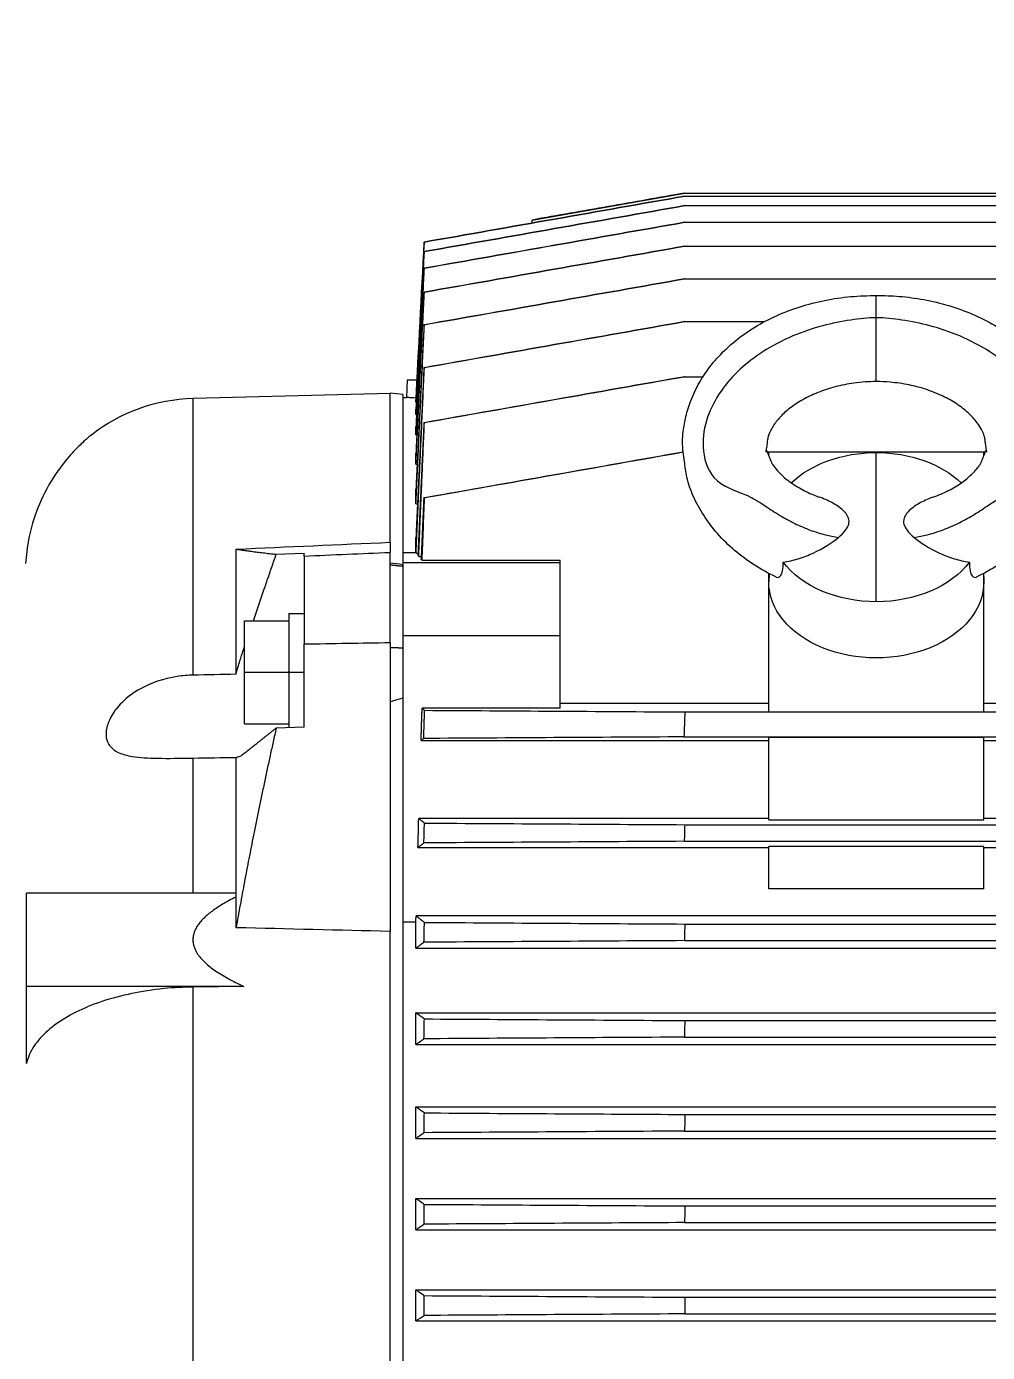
# Model space of a CAD drawing. Header units: millimetres. Extents: x 14484 to 44106, y -7531 to -758.
# Drawn here: x 20140.1 to 20363.5, y -1845.8 to -1537.6 of the extents above; entities that cross this region are included whole.
import ezdxf

# ---------------------------------------------------------------- set-up
doc = ezdxf.new("R2010")
doc.units = ezdxf.units.MM
doc.header["$LTSCALE"] = 15
doc.layers.add('IA-DIBUJO', color=3, linetype='Continuous', lineweight=30)
doc.layers.add('IA-DIM', color=7, linetype='Continuous')
doc.styles.add('ING-AMB', font='romans.shx', dxfattribs={"width": 0.75, "oblique": 15})
doc.dimstyles.new('ING-AMB 15', dxfattribs={"dimscale": 15, "dimtxt": 3, "dimasz": 2.5, "dimexe": 1, "dimexo": 1, "dimgap": 1, "dimtad": 1, "dimdec": 0, "dimzin": 0, "dimdsep": 46, "dimtxsty": 'ING-AMB', "dimcen": 0.1, "dimclrd": 7, "dimclre": 7, "dimclrt": 2, "dimadec": 0, "dimazin": 0, "dimtfac": 1, "dimtdec": 0, "dimtmove": 0, "dimatfit": 0, "dimfxl": 1.25, "dimtolj": 1, "dimtzin": 0, "dimarcsym": 1})

# ---------------------------------------------------------------- blocks, each defined once
blk = doc.blocks.new('A$C0d3526db')
at = {"color": 0, "linetype": 'Continuous', "lineweight": 0, "extrusion": (2.22045e-16, 1, -2.22045e-16)}
for p, q in [((-197.55, 325.59), (-162.06, 331.85)), ((-162.05, 331.14), (-162.07, 331.14)), ((-162.06, 331.85), (266.96, 331.85)), ((-162.06, 331.85), (-162.06, 331.85)), ((-162.05, 331.14), (266.95, 331.14)), ((-162.05, 328.93), (-162.08, 328.93)), ((-162.05, 328.93), (266.95, 328.93)), ((-197.55, 324.89), (-197.55, 325.59)), ((-162.05, 325.07), (-162.09, 325.07)), ((-162.05, 325.07), (266.95, 325.07)), ((-162.05, 319.5), (-162.11, 319.5)), ((-162.05, 319.5), (266.95, 319.5)), ((-162.05, 311.91), (-162.13, 311.91)), ((-162.05, 311.91), (266.95, 311.91)), ((-162.06, 301.96), (-162.15, 301.96)), ((-162.06, 301.96), (-143.54, 301.96)), ((-226.55, 288.35), (-226.76, 284.35)), ((-224.31, 288.35), (-226.55, 288.35)), ((-162.07, 289.17), (-162.18, 289.17)), ((-162.07, 289.17), (-157.82, 289.17)), ((-276.35, 284.15), (-230.55, 285.35)), ((-276.35, 219.78), (-276.35, 284.15)), ((-227.55, 285.03), (-230.55, 285.35)), ((-230.55, 250.67), (-230.55, 285.35)), ((-227.55, 285.03), (-227.55, 248.17)), ((-227.55, 284.35), (-226.76, 284.35)), ((-224.55, 283.23), (-224.55, 283.8)), ((-224.55, 283.23), (-224.46, 283.23)), ((-224.55, 280.39), (-224.55, 281.58)), ((-224.55, 280.39), (-224.4, 280.39)), ((-224.55, 275.62), (-224.55, 277.47)), ((-224.55, 275.62), (-224.34, 275.62)), ((-224.55, 268.84), (-224.55, 271.4)), ((-142.92, 271.7), (-142.55, 271.7)), ((-142.55, 271.7), (-92.55, 271.7)), ((-142.55, 270.78), (-142.55, 271.7)), ((-117.55, 236.85), (-117.55, 271.53)), ((-92.55, 271.7), (-92.18, 271.7)), ((-92.55, 270.78), (-92.55, 271.7)), ((-224.55, 268.84), (-224.26, 268.84)), ((-224.55, 259.58), (-224.55, 262.98)), ((-224.55, 259.58), (-224.18, 259.58)), ((-230.55, 250.67), (-230.55, 248.33)), ((-224.55, 248.22), (-224.55, 251.76)), ((-266.35, 219.98), (-266.35, 249.08)), ((-257.02, 247.87), (-250.55, 248.14)), ((-250.55, 247.47), (-250.55, 248.14)), ((-250.55, 247.47), (-250.55, 227.03)), ((-230.55, 227.37), (-230.55, 248.33)), ((-224.55, 248.22), (-227.55, 248.22)), ((-227.55, 248.17), (-227.55, 245.9)), ((-224.51, 248.17), (-224.06, 248.17)), ((-223.89, 247.38), (-223.32, 247.38)), ((-191.05, 245.9), (-227.55, 245.9)), ((-227.55, 245.9), (-227.55, 228.93)), ((-223.1, 246.48), (-191.05, 246.48)), ((-191.05, 245.9), (-191.05, 246.48)), ((-191.05, 228.93), (-191.05, 245.9)), ((-142.55, 211.23), (-142.55, 243.45)), ((-142.48, 243.41), (-142.55, 241.46)), ((-142.49, 243.42), (-142.54, 241.93)), ((-92.62, 243.41), (-92.55, 241.46)), ((-92.61, 243.42), (-92.56, 241.93)), ((-92.55, 211.23), (-92.55, 243.45)), ((-264.35, 232.44), (-254.05, 232.44)), ((-264.35, 220.44), (-264.35, 232.44)), ((-254.05, 234.14), (-254.05, 232.44)), ((-254.05, 234.14), (-250.55, 234.14)), ((-254.05, 232.16), (-254.05, 232.44)), ((-254.05, 232.16), (-254.05, 220.72)), ((-191.05, 228.93), (-227.55, 228.93)), ((-227.55, 228.93), (-227.55, 163.77)), ((-191.05, 212.11), (-191.05, 228.93)), ((-264.66, 225.55), (-264.35, 225.55)), ((-250.55, 207.68), (-250.55, 227.03)), ((-230.55, 227.37), (-230.55, 160.19)), ((-264.35, 220.44), (-254.05, 220.44)), ((-264.35, 208.44), (-264.35, 220.44)), ((-254.05, 220.44), (-254.05, 220.72)), ((-254.05, 220.44), (-250.55, 220.44)), ((-254.05, 220.16), (-254.05, 220.44)), ((-254.05, 220.16), (-254.05, 208.72)), ((-191.05, 213.27), (-142.55, 213.27)), ((-92.55, 213.27), (-28.47, 213.27)), ((-191.05, 212.11), (-223.1, 212.11)), ((-162.06, 211.23), (-142.55, 211.23)), ((-142.55, 211.23), (-92.55, 211.23)), ((-92.55, 211.23), (197.45, 211.23)), ((-264.35, 208.44), (-254.05, 208.44)), ((-250.55, 207.68), (-257.02, 207.48)), ((-254.05, 208.44), (-254.05, 208.72)), ((-254.05, 208.44), (-254.05, 207.57)), ((-223.34, 204.56), (-142.55, 204.56)), ((-162.25, 205.43), (267.15, 205.43)), ((-92.55, 205.31), (-142.55, 205.31)), ((-142.55, 186.13), (-142.55, 205.31)), ((-92.55, 186.13), (-92.55, 205.31)), ((-92.55, 204.56), (197.45, 204.56)), ((-276.35, 169.08), (-276.35, 200.5)), ((-266.35, 169.08), (-266.35, 200.67)), ((-142.55, 186.47), (-223.89, 186.47)), ((-162.07, 185.01), (266.97, 185.01)), ((-142.55, 186.13), (-92.55, 186.13)), ((197.45, 186.47), (-92.55, 186.47)), ((-224.09, 179.7), (-142.55, 179.7)), ((-162.18, 181.15), (267.08, 181.15)), ((-92.55, 179.91), (-142.55, 179.91)), ((-142.55, 170.09), (-142.55, 179.91)), ((-92.55, 170.09), (-92.55, 179.91)), ((-92.55, 179.7), (197.45, 179.7)), ((-92.55, 170.09), (-142.55, 170.09)), ((-315.05, 147.42), (-315.05, 169.08)), ((-266.33, 169.08), (-315.05, 169.08)), ((-266.35, 161.05), (-266.35, 168.21)), ((-227.55, 163.77), (-227.55, -99.07)), ((329.41, 163.8), (-224.51, 163.8)), ((-224.55, 162.36), (-227.55, 162.36)), ((-224.55, 156.3), (-224.55, 162.36)), ((-162.06, 161.92), (266.96, 161.92)), ((-276.35, 157.75), (-276.35, 158.75)), ((-230.55, -95.49), (-230.55, 160.19)), ((-162.15, 158.06), (267.05, 158.06)), ((-224.55, 156.3), (329.45, 156.3)), ((-315.05, 129.5), (-315.05, 147.42)), ((-264.53, 147.42), (-315.05, 147.42)), ((-264.53, 147.42), (-276.35, 147.27)), ((-276.35, -135.8), (-276.35, 147.27)), ((-224.55, 133.9), (-224.55, 141.3)), ((-224.55, 141.3), (329.45, 141.3)), ((-162.05, 139.48), (266.95, 139.48)), ((-224.55, 133.9), (329.45, 133.9)), ((-162.13, 135.61), (267.03, 135.61)), ((-224.55, 112.09), (-224.55, 119.4)), ((-224.55, 119.4), (329.45, 119.4)), ((-162.05, 117.64), (266.95, 117.64)), ((-224.55, 112.09), (329.45, 112.09)), ((-162.11, 113.77), (267.01, 113.77)), ((-224.55, 90.84), (-224.55, 98.09)), ((-224.55, 98.09), (329.45, 98.09)), ((-162.05, 96.37), (266.95, 96.37)), ((-162.09, 92.5), (266.99, 92.5)), ((-224.55, 90.84), (329.45, 90.84)), ((-224.55, 69.63), (-224.55, 76.84)), ((-224.55, 76.84), (329.45, 76.84)), ((-162.05, 75.15), (266.95, 75.15)), ((-162.08, 71.28), (266.98, 71.28)), ((-224.55, 69.63), (329.45, 69.63))]:
    blk.add_line(p, q, dxfattribs=at)
at = {"color": 0, "linetype": 'Continuous', "lineweight": 0, "extrusion": (-4.93038e-32, -2.22045e-16, -1)}
blk.add_arc((275.3, 244.16), 40, 51.7826, 88.5, dxfattribs=at)
at = {"color": 0, "linetype": 'Continuous', "lineweight": 0}
for centre, radius, start, end in [((8625.25, -74.49), 8791.95, 178.137691, 178.17547), ((7401.38, -25.6), 7566.39, 178.404994, 178.434256), ((6657.61, 0.56), 6821.58, 178.644543, 178.676996), ((6150.92, 15.84), 6314.19, 178.878077, 178.913135), ((5800.69, 24.58), 5963.46, 179.105935, 179.143052), ((5561.57, 29.27), 5724.02, 179.32833, 179.367), ((5403.66, 31.49), 5565.88, 179.55063, 179.5904)]:
    blk.add_arc(centre, radius, start, end, dxfattribs=at)
at = {"color": 0, "linetype": 'Continuous', "lineweight": 0, "extrusion": (-5.08446e-32, -2.22045e-16, -1)}
blk.add_ellipse((7322.29, -73.53), major_axis=(-7547.7, 352.88), ratio=0.003631, start_param=-0.027648, end_param=-0.027038, dxfattribs=at)
at = {"color": 0, "linetype": 'Continuous', "lineweight": 0, "extrusion": (-4.93038e-32, -2.22045e-16, -1)}
for centre, major_axis, ratio, start_param, end_param in [((-117.55, 254.19), (24.53, 0), 0.707107, -2.506843, -1.570796), ((-117.55, 254.19), (24.53, 0), 0.707107, -1.570796, -0.63475), ((6910.47, 254.61), (-7137.36, 0), 0.034899, -0.029021, -0.028071), ((-117.55, 254.19), (-24.53, 0), 0.707107, -1.570796, -0.489343), ((-117.55, 254.19), (-24.53, 0), 0.707107, -2.652249, -1.570796), ((-117.55, 241.46), (-25, 0), 0.707107, 0, 0.026189), ((-117.55, 241.46), (25, 0), 0.707107, 0, 3.141593), ((-117.55, 241.46), (25, 0), 0.707107, -0.026189, 0), ((8480.4, -66.6), (1874.32, 8506.86), 0.999582, -1.756381, -1.75563), ((6910.47, -20.51), (-7137.36, 0), 0.999391, 0.028071, 0.029021), ((428.04, 158.22), (-694.49, 0), 0.866025, 0.016605, 0.018044)]:
    blk.add_ellipse(centre, major_axis=major_axis, ratio=ratio, start_param=start_param, end_param=end_param, dxfattribs=at)
at = {"color": 0, "linetype": 'Continuous', "lineweight": 0, "extrusion": (-5.00742e-32, -2.22045e-16, -1)}
blk.add_ellipse((8479.95, 508.54), major_axis=(-8706.98, -245.95), ratio=0.00622, start_param=-0.031944, end_param=-0.031192, dxfattribs=at)
at = {"color": 0, "linetype": 'Continuous', "lineweight": 0}
for centre, major_axis, ratio, start_param, end_param in [((-2767.23, 144.18), (-4273.28, -186.46), 0.001217, 2.195913, 2.206284), ((-252.93, 214.67), (-561.78, -11.07), 0.009922, -1.547092, -1.529281), ((400.05, -1895.63), (-693.74, 2089.28), 0.993916, -0.031687, -0.030257), ((-252.93, 207.11), (-561.77, -9.7), 0.011059, 1.528895, 1.546706), ((-2767.22, 36.26), (4273.28, 6.52), 0.034915, 0.935202, 0.945574)]:
    blk.add_ellipse(centre, major_axis=major_axis, ratio=ratio, start_param=start_param, end_param=end_param, dxfattribs=at)
at = {"color": 0, "linetype": 'Continuous', "lineweight": 0, "extrusion": (-4.62223e-32, -2.22045e-16, -1)}
blk.add_ellipse((400.05, 253.14), major_axis=(-2189.37, 230.25), ratio=0.034708, start_param=-1.283712, end_param=-1.282282, dxfattribs=at)
at = {"color": 0, "linetype": 'Continuous', "lineweight": 0, "extrusion": (-5.85483e-32, -2.22045e-16, -1)}
blk.add_ellipse((7322.3, -23.5), major_axis=(-585.64, 7533.23), ratio=0.998902, start_param=-1.466258, end_param=-1.465648, dxfattribs=at)
at = {"color": 0, "linetype": 'Continuous', "lineweight": 0}
for points, knots in [([(-222.63, 320.46), (-212.53, 322.24), (-202.44, 324.02), (-182.26, 327.58), (-172.16, 329.36), (-162.07, 331.14)], [0, 0, 0, 0, 3.074749, 3.074749, 6.149496, 6.149496, 6.149496, 6.149496]), ([(-162.05, 331.14), (-172.15, 329.36), (-182.24, 327.58), (-202.43, 324.02), (-212.52, 322.24), (-222.61, 320.46)], [0, 0, 0, 0, 3.074661, 3.074661, 6.149322, 6.149322, 6.149322, 6.149322]), ([(-162.06, 331.85), (-167.98, 330.81), (-173.89, 329.76), (-185.72, 327.68), (-191.64, 326.64), (-197.55, 325.59)], [0, 0, 0, 0, 1.801893, 1.801893, 3.603787, 3.603787, 3.603787, 3.603787]), ([(-222.64, 318.25), (-212.54, 320.03), (-202.45, 321.81), (-182.27, 325.37), (-172.17, 327.15), (-162.08, 328.93)], [0, 0, 0, 0, 3.07461, 3.07461, 6.149216, 6.149216, 6.149216, 6.149216]), ([(-162.05, 328.93), (-172.14, 327.15), (-182.23, 325.37), (-202.42, 321.81), (-212.51, 320.03), (-222.6, 318.25)], [0, 0, 0, 0, 3.074494, 3.074494, 6.148988, 6.148988, 6.148988, 6.148988]), ([(-222.65, 314.39), (-212.55, 316.17), (-202.46, 317.95), (-182.28, 321.51), (-172.18, 323.29), (-162.09, 325.07)], [0, 0, 0, 0, 3.074456, 3.074456, 6.148909, 6.148909, 6.148909, 6.148909]), ([(-162.05, 325.07), (-172.14, 323.29), (-182.23, 321.5), (-202.41, 317.94), (-212.5, 316.16), (-222.6, 314.38)], [0, 0, 0, 0, 3.074203, 3.074203, 6.148407, 6.148407, 6.148407, 6.148407]), ([(-197.55, 325.59), (-197.55, 325.59), (-197.55, 325.59), (-197.55, 325.59), (-197.55, 325.59), (-197.55, 325.59), (-197.55, 325.59)], [0.002321319, 0.002321319, 0.002321319, 0.002321319, 0.002534739, 0.002534739, 0.002534739, 0.004436824, 0.004436824, 0.004436824, 0.004436824]), ([(-222.66, 308.82), (-212.57, 310.6), (-202.47, 312.38), (-182.29, 315.94), (-172.2, 317.72), (-162.11, 319.5)], [0, 0, 0, 0, 3.074202, 3.074202, 6.148402, 6.148402, 6.148402, 6.148402]), ([(-222.6, 318.25), (-222.61, 318.25), (-222.62, 318.25), (-222.63, 318.25), (-222.63, 318.25), (-222.64, 318.25)], [-0.4609146, -0.4609146, -0.4609146, -0.4609146, -0.230473, -0.230473, -0.0000317, -0.0000317, -0.0000317, -0.0000317]), ([(-222.61, 320.46), (-222.61, 320.46), (-222.62, 320.46), (-222.62, 320.46), (-222.63, 320.46), (-222.63, 320.46)], [-0.4608989, -0.4608989, -0.4608989, -0.4608989, -0.2304655, -0.2304655, -0.0000325, -0.0000325, -0.0000325, -0.0000325]), ([(-162.05, 319.5), (-172.14, 317.72), (-182.23, 315.94), (-202.41, 312.37), (-212.5, 310.59), (-222.59, 308.81)], [0, 0, 0, 0, 3.073843, 3.073843, 6.147687, 6.147687, 6.147687, 6.147687]), ([(-222.67, 301.24), (-212.58, 303.01), (-202.49, 304.79), (-182.31, 308.35), (-172.22, 310.13), (-162.13, 311.91)], [0, 0, 0, 0, 3.07383, 3.07383, 6.147658, 6.147658, 6.147658, 6.147658]), ([(-222.6, 314.38), (-222.6, 314.38), (-222.61, 314.38), (-222.63, 314.39), (-222.64, 314.39), (-222.65, 314.39)], [-0.460942, -0.460942, -0.460942, -0.460942, -0.2304861, -0.2304861, -0.0000306, -0.0000306, -0.0000306, -0.0000306]), ([(-162.05, 311.91), (-172.14, 310.13), (-182.23, 308.35), (-202.4, 304.78), (-212.49, 303), (-222.58, 301.22)], [0, 0, 0, 0, 3.073359, 3.073359, 6.146721, 6.146721, 6.146721, 6.146721]), ([(-222.59, 308.81), (-222.6, 308.81), (-222.61, 308.82), (-222.63, 308.82), (-222.65, 308.82), (-222.66, 308.82)], [-0.4609783, -0.4609783, -0.4609783, -0.4609783, -0.2305026, -0.2305026, -0.0000273, -0.0000273, -0.0000273, -0.0000273]), ([(-140.88, 242.61), (-142.63, 243.45), (-144.32, 244.39), (-147.53, 246.45), (-149.05, 247.58), (-151.9, 250), (-153.23, 251.3), (-155.64, 254.05), (-156.72, 255.5), (-158.56, 258.38), (-159.38, 259.82), (-160.7, 262.77), (-161.22, 264.27), (-161.69, 266.44), (-161.8, 267.06), (-161.98, 268.33), (-162.05, 268.91), (-162.22, 270.11), (-162.34, 270.84), (-162.52, 272.45), (-162.58, 273.29), (-162.57, 274.9), (-162.52, 275.69), (-162.29, 277.64), (-162.07, 278.79), (-161.48, 281.16), (-161.1, 282.37), (-160.08, 285.04), (-159.41, 286.47), (-157.81, 289.27), (-156.88, 290.63), (-154.78, 293.27), (-153.6, 294.55), (-151.02, 296.95), (-149.62, 298.09), (-146.62, 300.2), (-145.02, 301.18), (-141.66, 302.96), (-139.89, 303.75), (-136.23, 305.15), (-134.34, 305.75), (-130.47, 306.74), (-128.49, 307.14), (-124.49, 307.72), (-122.47, 307.9), (-119.48, 308.01), (-118.51, 308.03), (-117.55, 308.03)], [0, 0, 0, 0, 6.101238, 6.101238, 12.237875, 12.237875, 18.353645, 18.353645, 24.38029, 24.38029, 30.11381, 30.11381, 35.127113, 35.127113, 37.199092, 37.199092, 39.769025, 39.769025, 42.687528, 42.687528, 45.296556, 45.296556, 47.840153, 47.840153, 51.833911, 51.833911, 56.394674, 56.394674, 61.807619, 61.807619, 67.482214, 67.482214, 73.354051, 73.354051, 79.354174, 79.354174, 85.445981, 85.445981, 91.581589, 91.581589, 97.726546, 97.726546, 103.873646, 103.873646, 109.973166, 109.973166, 112.862819, 112.862819, 112.862819, 112.862819]), ([(-117.55, 308.03), (-115.77, 308.03), (-113.99, 307.98), (-110.3, 307.69), (-108.4, 307.43), (-104.54, 306.72), (-102.6, 306.26), (-98.81, 305.13), (-96.96, 304.46), (-93.4, 302.93), (-91.68, 302.07), (-88.41, 300.16), (-86.85, 299.11), (-83.94, 296.84), (-82.58, 295.61), (-80.09, 293.01), (-78.96, 291.64), (-76.97, 288.77), (-76.1, 287.26), (-74.65, 284.19), (-74.07, 282.62), (-73.18, 279.54), (-72.83, 277.93), (-72.57, 275.51), (-72.53, 274.78), (-72.53, 273.43), (-72.56, 272.79), (-72.69, 271.35), (-72.8, 270.6), (-72.97, 269.43), (-73.04, 268.96), (-73.2, 267.76), (-73.3, 267.02), (-73.6, 265.52), (-73.78, 264.77), (-74.3, 263.12), (-74.65, 262.22), (-75.56, 260.19), (-76.16, 259.08), (-77.53, 256.78), (-78.37, 255.54), (-80.33, 253), (-81.48, 251.72), (-83.99, 249.28), (-85.37, 248.12), (-88.34, 245.92), (-89.95, 244.89), (-92.48, 243.48), (-93.34, 243.03), (-94.22, 242.61)], [0, 0, 0, 0, 5.33903, 5.33903, 11.139283, 11.139283, 17.261119, 17.261119, 23.383267, 23.383267, 29.527818, 29.527818, 35.669944, 35.669944, 41.798701, 41.798701, 47.858517, 47.858517, 53.818606, 53.818606, 59.599833, 59.599833, 65.261722, 65.261722, 67.622913, 67.622913, 69.609052, 69.609052, 72.361949, 72.361949, 74.67428, 74.67428, 77.242958, 77.242958, 79.649215, 79.649215, 82.785175, 82.785175, 87.05806, 87.05806, 92.130567, 92.130567, 97.80462, 97.80462, 103.693316, 103.693316, 109.801853, 109.801853, 112.867256, 112.867256, 112.867256, 112.867256]), ([(-117.55, 302.87), (-119.53, 302.87), (-123.75, 302.36), (-130.32, 301.08), (-137.33, 298.68), (-143.85, 295.26), (-149.5, 290.89), (-153.98, 285.79), (-157.13, 279.65), (-158.38, 272.66), (-155.93, 264.35), (-147.87, 261.97), (-144.24, 259.74), (-140.9, 257.45), (-137.51, 255.47), (-133.7, 253.72), (-129.96, 252.5), (-127.38, 251.94), (-126.37, 251.75)], [0, 0, 0, 0, 0.0201494, 0.0429763, 0.0687438, 0.0976281, 0.1230195, 0.1503551, 0.1795095, 0.2105095, 0.2451181, 0.2865972, 0.3191434, 0.3485452, 0.3759834, 0.4014879, 0.4305557, 0.448706, 0.448706, 0.448706, 0.448706]), ([(-117.55, 288.03), (-117.55, 288.03), (-117.55, 288.43), (-117.55, 291.95), (-117.55, 298.03), (-117.55, 302.87)], [0.1707972, 0.1707972, 0.1707972, 0.1707972, 0.25, 0.25, 0.5, 0.5, 0.5, 0.5]), ([(-108.73, 251.75), (-107.72, 251.94), (-105.14, 252.5), (-101.4, 253.72), (-97.59, 255.47), (-94.2, 257.45), (-90.86, 259.74), (-87.23, 261.97), (-79.17, 264.35), (-76.72, 272.66), (-77.97, 279.65), (-81.12, 285.79), (-85.6, 290.89), (-91.25, 295.26), (-97.77, 298.68), (-104.78, 301.08), (-111.35, 302.36), (-115.57, 302.87), (-117.55, 302.87)], [0.551294, 0.551294, 0.551294, 0.551294, 0.5694443, 0.5985121, 0.6240166, 0.6514548, 0.6808566, 0.7134028, 0.7548819, 0.7894905, 0.8204905, 0.8496449, 0.8769805, 0.9023719, 0.9312562, 0.9570237, 0.9798506, 1, 1, 1, 1]), ([(-222.68, 291.28), (-212.59, 293.06), (-202.5, 294.84), (-182.33, 298.4), (-172.24, 300.18), (-162.15, 301.96)], [0, 0, 0, 0, 3.073312, 3.073312, 6.146624, 6.146624, 6.146624, 6.146624]), ([(-222.58, 301.22), (-222.6, 301.22), (-222.61, 301.22), (-222.64, 301.23), (-222.65, 301.23), (-222.67, 301.24)], [-0.4610243, -0.4610243, -0.4610243, -0.4610243, -0.2305226, -0.2305226, -0.0000213, -0.0000213, -0.0000213, -0.0000213]), ([(-162.06, 301.96), (-172.15, 300.18), (-182.23, 298.4), (-202.4, 294.83), (-212.49, 293.05), (-222.57, 291.26)], [0, 0, 0, 0, 3.072723, 3.072723, 6.145449, 6.145449, 6.145449, 6.145449]), ([(-222.57, 291.26), (-222.59, 291.27), (-222.61, 291.27), (-222.65, 291.28), (-222.66, 291.28), (-222.68, 291.28)], [-0.4610796, -0.4610796, -0.4610796, -0.4610796, -0.2305461, -0.2305461, -0.0000124, -0.0000124, -0.0000124, -0.0000124]), ([(-222.69, 278.49), (-212.61, 280.27), (-202.52, 282.05), (-182.35, 285.61), (-172.26, 287.39), (-162.18, 289.17)], [0, 0, 0, 0, 3.07261, 3.07261, 6.145221, 6.145221, 6.145221, 6.145221]), ([(-162.07, 289.17), (-172.15, 287.38), (-182.24, 285.6), (-202.4, 282.03), (-212.49, 280.25), (-222.57, 278.46)], [0, 0, 0, 0, 3.071891, 3.071891, 6.143785, 6.143785, 6.143785, 6.143785]), ([(-117.55, 288.03), (-119.3, 288.03), (-121.05, 287.9), (-124.25, 287.45), (-125.72, 287.16), (-128.51, 286.43), (-129.84, 285.99), (-132.36, 284.98), (-133.56, 284.41), (-135.73, 283.18), (-136.73, 282.52), (-138.49, 281.16), (-139.27, 280.45), (-140.56, 279.06), (-141.09, 278.36), (-142, 276.95), (-142.37, 276.19), (-142.63, 275.48), (-142.67, 275.36), (-142.73, 275.11), (-142.76, 274.96), (-142.82, 274.59), (-142.85, 274.39), (-142.92, 273.82), (-142.96, 273.42), (-143.05, 272.78), (-143.08, 272.57), (-143.14, 272.2), (-143.17, 272.04), (-143.2, 271.88), (-143.21, 271.84), (-143.22, 271.76), (-143.23, 271.72), (-143.24, 271.67), (-143.24, 271.66), (-143.24, 271.65), (-143.24, 271.65), (-143.24, 271.65)], [0, 0, 0, 0, 5.238334, 5.238334, 9.779944, 9.779944, 14.237221, 14.237221, 18.702636, 18.702636, 23.121859, 23.121859, 27.530378, 27.530378, 31.869668, 31.869668, 36.591797, 36.591797, 38.455722, 38.455722, 39.913707, 39.913707, 41.047259, 41.047259, 42.580278, 42.580278, 43.291443, 43.291443, 43.807615, 43.807615, 44.018538, 44.018538, 44.305694, 44.305694, 44.652852, 44.652852, 44.728767, 44.728767, 44.728767, 44.728767]), ([(-91.86, 271.65), (-91.86, 271.65), (-91.86, 271.65), (-91.86, 271.66), (-91.87, 271.69), (-91.88, 271.8), (-91.89, 271.83), (-91.91, 271.94), (-91.92, 272.02), (-91.95, 272.18), (-91.97, 272.27), (-92, 272.48), (-92.02, 272.61), (-92.1, 273.11), (-92.14, 273.46), (-92.23, 274.15), (-92.26, 274.47), (-92.33, 274.91), (-92.36, 275.07), (-92.43, 275.36), (-92.47, 275.49), (-92.67, 276.04), (-92.85, 276.44), (-93.36, 277.37), (-93.71, 277.92), (-94.68, 279.23), (-95.36, 279.99), (-96.96, 281.45), (-97.86, 282.16), (-99.85, 283.48), (-100.93, 284.09), (-103.26, 285.21), (-104.52, 285.72), (-107.14, 286.59), (-108.53, 286.96), (-111.38, 287.54), (-112.86, 287.76), (-115.41, 287.98), (-116.48, 288.03), (-117.55, 288.03)], [32.218693, 32.218693, 32.218693, 32.218693, 32.298553, 32.298553, 32.841915, 32.841915, 33.06764, 33.06764, 33.367399, 33.367399, 33.655928, 33.655928, 34.07811, 34.07811, 35.35392, 35.35392, 36.921013, 36.921013, 38.355659, 38.355659, 40.499872, 40.499872, 43.272768, 43.272768, 46.765465, 46.765465, 51.496077, 51.496077, 56.001268, 56.001268, 60.403377, 60.403377, 64.817203, 64.817203, 69.256177, 69.256177, 73.757256, 73.757256, 76.957633, 76.957633, 76.957633, 76.957633]), ([(-224.53, 284.19), (-224.81, 284.21), (-225.07, 284.23), (-225.79, 284.28), (-226.16, 284.3), (-226.64, 284.34), (-226.76, 284.35), (-226.76, 284.35)], [-3.7939183, -3.7939183, -3.7939183, -3.7939183, -3.6229892, -3.6229892, -3.260757, -3.260757, -2.8985247, -2.8985247, -2.8985247, -2.8985247]), ([(-300.05, 275.59), (-300.05, 275.59), (-300.05, 275.59), (-300.05, 275.59), (-300.06, 275.58), (-300.09, 275.56), (-300.11, 275.54), (-300.23, 275.44), (-300.37, 275.32), (-300.92, 274.85), (-301.44, 274.39), (-302.76, 273.14), (-303.57, 272.34), (-305.44, 270.28), (-306.59, 268.91), (-307.77, 267.25)], [-7.062895, -7.062895, -7.062895, -7.062895, -7.054166, -7.054166, -6.990248, -6.990248, -6.904089, -6.904089, -6.686265, -6.686265, -6.280487, -6.280487, -5.833167, -5.833167, -5.276121, -5.276121, -5.276121, -5.276121]), ([(-222.74, 261.02), (-212.66, 262.79), (-202.57, 264.57), (-182.47, 268.12), (-172.45, 269.89), (-162.43, 271.67)], [0, 0, 0, 0, 3.071527, 3.071527, 6.124042, 6.124042, 6.124042, 6.124042]), ([(-162.43, 271.63), (-172.38, 269.87), (-182.34, 268.1), (-202.37, 264.55), (-212.45, 262.77), (-222.53, 260.98)], [0.037578, 0.037578, 0.037578, 0.037578, 3.070788, 3.070788, 6.141584, 6.141584, 6.141584, 6.141584]), ([(-143.14, 272.22), (-143.11, 272.15), (-143.08, 272.08), (-142.98, 271.86), (-142.92, 271.72), (-142.69, 271.16), (-142.54, 270.75), (-142.24, 269.99), (-142.11, 269.66), (-141.92, 269.23), (-141.86, 269.11), (-141.66, 268.77), (-141.51, 268.53), (-141.02, 267.88), (-140.64, 267.42), (-139.69, 266.42), (-139.1, 265.88), (-137.58, 264.64), (-136.57, 263.94), (-134.4, 262.71), (-133.28, 262.16), (-131.62, 261.48), (-131.15, 261.3), (-130.67, 261.13)], [51.127432, 51.127432, 51.127432, 51.127432, 51.396506, 51.396506, 51.926798, 51.926798, 53.529424, 53.529424, 55.459179, 55.459179, 57.171475, 57.171475, 59.233715, 59.233715, 62.294838, 62.294838, 65.897315, 65.897315, 70.823485, 70.823485, 75.257335, 75.257335, 76.955982, 76.955982, 76.955982, 76.955982]), ([(-104.43, 261.13), (-103.15, 261.58), (-101.93, 262.11), (-99.7, 263.24), (-98.67, 263.86), (-96.89, 265.11), (-96.12, 265.76), (-94.7, 267.13), (-94.06, 267.88), (-93.49, 268.68), (-93.37, 268.88), (-93.21, 269.16), (-93.16, 269.28), (-93, 269.62), (-92.92, 269.82), (-92.7, 270.4), (-92.53, 270.83), (-92.26, 271.52), (-92.17, 271.74), (-92.03, 272.06), (-92, 272.14), (-91.96, 272.22)], [0, 0, 0, 0, 4.535041, 4.535041, 9.061475, 9.061475, 13.440732, 13.440732, 18.209743, 18.209743, 20.076343, 20.076343, 21.573506, 21.573506, 22.855151, 22.855151, 24.66091, 24.66091, 25.511873, 25.511873, 25.82161, 25.82161, 25.82161, 25.82161]), ([(-307.77, 267.25), (-308.12, 266.76), (-308.46, 266.25), (-310.25, 263.47), (-311.49, 261.02), (-313.3, 256.45), (-314.07, 253.92), (-314.93, 249.47), (-315.15, 247.57), (-315.25, 245.76)], [-20.880044, -20.880044, -20.880044, -20.880044, -20.708291, -20.708291, -19.945409, -19.945409, -19.216366, -19.216366, -18.692671, -18.692671, -18.692671, -18.692671]), ([(-126.37, 251.75), (-125.75, 252.28), (-125.15, 252.86), (-124.36, 253.91), (-124.09, 254.38), (-123.85, 255.34), (-123.86, 255.79), (-124.13, 256.66), (-124.4, 257.16), (-125.63, 258.48), (-126.56, 259.15), (-128.39, 260.2), (-129.45, 260.7), (-130.67, 261.13)], [-3.626153, -3.626153, -3.626153, -3.626153, -3.045821, -3.045821, -2.609421, -2.609421, -2.198555, -2.198555, -1.813031, -1.813031, -1.338962, -1.338962, -0.89992, -0.89992, -0.89992, -0.89992]), ([(-104.43, 261.13), (-105.65, 260.7), (-106.71, 260.2), (-108.54, 259.15), (-109.47, 258.48), (-110.7, 257.16), (-110.97, 256.66), (-111.24, 255.79), (-111.25, 255.34), (-111.01, 254.38), (-110.74, 253.91), (-109.95, 252.86), (-109.35, 252.28), (-108.73, 251.75)], [-1.304682, -1.304682, -1.304682, -1.304682, -1.094666, -1.094666, -0.867784, -0.867784, -0.683282, -0.683282, -0.486644, -0.486644, -0.277804, -0.277804, 0, 0, 0, 0]), ([(-139.2, 246.04), (-138.01, 246.22), (-136.83, 246.49), (-134.48, 247.21), (-133.32, 247.66), (-129.87, 249.23), (-127.84, 250.52), (-126.37, 251.75)], [-1.261225, -1.261225, -1.261225, -1.261225, -0.963327, -0.963327, -0.652943, -0.652943, 0, 0, 0, 0]), ([(-108.73, 251.75), (-107.26, 250.52), (-105.23, 249.23), (-101.78, 247.66), (-100.62, 247.21), (-98.27, 246.49), (-97.09, 246.22), (-95.9, 246.04)], [-1.53204, -1.53204, -1.53204, -1.53204, -0.739295, -0.739295, -0.362057, -0.362057, -0.000001, -0.000001, -0.000001, -0.000001]), ([(-140.88, 242.61), (-140.86, 242.6), (-140.83, 242.59), (-140.44, 242.43), (-140.1, 242.56), (-139.62, 243.1), (-139.44, 243.51), (-139.22, 244.61), (-139.18, 245.29), (-139.2, 246.04)], [-0.903528, -0.903528, -0.903528, -0.903528, -0.883982, -0.883982, -0.5754075, -0.5754075, -0.2918316, -0.2918316, -0.000001, -0.000001, -0.000001, -0.000001]), ([(-95.9, 246.04), (-95.92, 245.29), (-95.88, 244.61), (-95.66, 243.51), (-95.48, 243.1), (-95, 242.56), (-94.67, 242.43), (-94.27, 242.59), (-94.24, 242.6), (-94.22, 242.61)], [-2.175723, -2.175723, -2.175723, -2.175723, -1.77725, -1.77725, -1.39009, -1.39009, -0.968051, -0.968051, -0.940022, -0.940022, -0.940022, -0.940022]), ([(-266.35, 219.98), (-266.08, 221.01), (-265.77, 222.06), (-265.2, 223.93), (-264.94, 224.75), (-264.66, 225.55)], [4.3800179, 4.3800179, 4.3800179, 4.3800179, 4.6969481, 4.6969481, 4.9435888, 4.9435888, 4.9435888, 4.9435888]), ([(-276.35, 219.78), (-277.58, 219.75), (-278.8, 219.65), (-283.21, 218.99), (-286.13, 217.98), (-290.19, 215.7), (-291.66, 214.62), (-293.84, 212.43), (-294.64, 211.41), (-295.78, 209.45), (-296.16, 208.53), (-296.44, 207.33), (-296.5, 207.04), (-296.55, 206.57), (-296.56, 206.4), (-296.57, 206.08), (-296.56, 205.93), (-296.55, 205.59), (-296.53, 205.41), (-296.44, 204.88), (-296.34, 204.55), (-296.05, 203.84), (-295.82, 203.48), (-295.08, 202.61), (-294.47, 202.17), (-292.79, 201.37), (-291.66, 201.07), (-288.75, 200.6), (-286.8, 200.49), (-282.07, 200.41), (-279.26, 200.45), (-276.35, 200.5)], [6.670271, 6.670271, 6.670271, 6.670271, 7.073615, 7.073615, 8.1437, 8.1437, 8.835091, 8.835091, 9.348328, 9.348328, 9.791394, 9.791394, 9.938928, 9.938928, 10.028874, 10.028874, 10.10948, 10.10948, 10.21097, 10.21097, 10.410671, 10.410671, 10.666191, 10.666191, 11.100155, 11.100155, 11.6698, 11.6698, 12.429322, 12.429322, 13.309335, 13.309335, 13.309335, 13.309335]), ([(-222.53, 211.6), (-212.45, 211.54), (-202.37, 211.48), (-182.22, 211.35), (-172.14, 211.29), (-162.06, 211.23)], [0, 0, 0, 0, 3.070783, 3.070783, 6.141566, 6.141566, 6.141566, 6.141566]), ([(-162.25, 205.43), (-172.33, 205.37), (-182.41, 205.31), (-202.57, 205.18), (-212.66, 205.12), (-222.74, 205.06)], [0, 0, 0, 0, 3.07152, 3.07152, 6.143025, 6.143025, 6.143025, 6.143025]), ([(-264.66, 201.37), (-264.94, 201.15), (-265.2, 200.98), (-265.77, 200.71), (-266.08, 200.65), (-266.35, 200.67)], [0.8828897, 0.8828897, 0.8828897, 0.8828897, 1.1295304, 1.1295304, 1.4464607, 1.4464607, 1.4464607, 1.4464607]), ([(-222.57, 185.38), (-212.49, 185.32), (-202.4, 185.26), (-182.24, 185.14), (-172.15, 185.07), (-162.07, 185.01)], [0, 0, 0, 0, 3.071889, 3.071889, 6.143778, 6.143778, 6.143778, 6.143778]), ([(-162.18, 181.15), (-172.26, 181.09), (-182.35, 181.02), (-202.52, 180.9), (-212.61, 180.84), (-222.69, 180.77)], [0, 0, 0, 0, 3.072608, 3.072608, 6.145209, 6.145209, 6.145209, 6.145209]), ([(-222.68, 157.68), (-222.66, 158.45), (-222.65, 159.22), (-222.61, 160.76), (-222.59, 161.53), (-222.57, 162.29)], [-0.4610779, -0.4610779, -0.4610779, -0.4610779, -0.2305443, -0.2305443, -0.0000099, -0.0000099, -0.0000099, -0.0000099]), ([(-222.57, 162.29), (-212.49, 162.23), (-202.4, 162.17), (-182.23, 162.04), (-172.15, 161.98), (-162.06, 161.92)], [0, 0, 0, 0, 3.072721, 3.072721, 6.145442, 6.145442, 6.145442, 6.145442]), ([(-276.35, 158.75), (-276.37, 158.58), (-276.38, 158.41), (-276.38, 158.25), (-276.38, 158.09), (-276.37, 157.92), (-276.35, 157.75)], [-0.0551145, -0.0551145, -0.0551145, -0.0551145, 0, 0, 0, 0.0551145, 0.0551145, 0.0551145, 0.0551145]), ([(-162.15, 158.06), (-172.24, 157.99), (-182.33, 157.93), (-202.5, 157.81), (-212.59, 157.75), (-222.68, 157.68)], [0, 0, 0, 0, 3.07331, 3.07331, 6.146614, 6.146614, 6.146614, 6.146614]), ([(-276.35, 147.27), (-278.52, 147.24), (-280.83, 147.12), (-285.74, 146.63), (-288.32, 146.23), (-292.88, 145.28), (-295.28, 144.65), (-299.76, 143.16), (-301.84, 142.29), (-305.33, 140.54), (-307.06, 139.5), (-310.05, 137.26), (-311.31, 136.06), (-313.2, 133.78), (-314.01, 132.48), (-314.75, 130.61), (-314.92, 130.05), (-315.05, 129.5)], [-23.613214, -23.613214, -23.613214, -23.613214, -22.97651, -22.97651, -22.236354, -22.236354, -21.495731, -21.495731, -20.755108, -20.755108, -20.013808, -20.013808, -19.272509, -19.272509, -18.530432, -18.530432, -18.221604, -18.221604, -18.221604, -18.221604]), ([(-222.67, 135.24), (-222.65, 136.01), (-222.64, 136.78), (-222.61, 138.31), (-222.6, 139.08), (-222.58, 139.85)], [-0.4610201, -0.4610201, -0.4610201, -0.4610201, -0.2305194, -0.2305194, -0.0000171, -0.0000171, -0.0000171, -0.0000171]), ([(-222.58, 139.85), (-212.49, 139.79), (-202.4, 139.73), (-182.23, 139.6), (-172.14, 139.54), (-162.05, 139.48)], [0, 0, 0, 0, 3.073358, 3.073358, 6.146715, 6.146715, 6.146715, 6.146715]), ([(-162.13, 135.61), (-172.22, 135.55), (-182.31, 135.49), (-202.49, 135.36), (-212.58, 135.3), (-222.67, 135.24)], [0, 0, 0, 0, 3.073828, 3.073828, 6.14765, 6.14765, 6.14765, 6.14765]), ([(-222.66, 113.4), (-222.65, 114.17), (-222.63, 114.94), (-222.61, 116.47), (-222.6, 117.24), (-222.59, 118.01)], [-0.4609742, -0.4609742, -0.4609742, -0.4609742, -0.2304997, -0.2304997, -0.000023, -0.000023, -0.000023, -0.000023]), ([(-222.59, 118.01), (-212.5, 117.95), (-202.41, 117.88), (-182.23, 117.76), (-172.14, 117.7), (-162.05, 117.64)], [0, 0, 0, 0, 3.073842, 3.073842, 6.147683, 6.147683, 6.147683, 6.147683]), ([(-162.11, 113.77), (-172.2, 113.71), (-182.29, 113.65), (-202.47, 113.52), (-212.57, 113.46), (-222.66, 113.4)], [0, 0, 0, 0, 3.0742, 3.0742, 6.148397, 6.148397, 6.148397, 6.148397]), ([(-222.65, 92.13), (-222.64, 92.9), (-222.63, 93.67), (-222.61, 95.2), (-222.6, 95.97), (-222.6, 96.74)], [-0.460939, -0.460939, -0.460939, -0.460939, -0.2304846, -0.2304846, -0.0000276, -0.0000276, -0.0000276, -0.0000276]), ([(-222.6, 96.74), (-212.5, 96.68), (-202.41, 96.62), (-182.23, 96.49), (-172.14, 96.43), (-162.05, 96.37)], [0, 0, 0, 0, 3.074203, 3.074203, 6.148404, 6.148404, 6.148404, 6.148404]), ([(-162.09, 92.5), (-172.18, 92.44), (-182.28, 92.38), (-202.46, 92.26), (-212.55, 92.19), (-222.65, 92.13)], [0, 0, 0, 0, 3.074454, 3.074454, 6.148906, 6.148906, 6.148906, 6.148906]), ([(-222.64, 70.91), (-222.63, 71.68), (-222.63, 72.45), (-222.62, 73.98), (-222.61, 74.75), (-222.6, 75.52)], [-0.4609137, -0.4609137, -0.4609137, -0.4609137, -0.2304735, -0.2304735, -0.0000308, -0.0000308, -0.0000308, -0.0000308]), ([(-222.6, 75.52), (-212.51, 75.46), (-202.42, 75.4), (-182.23, 75.27), (-172.14, 75.21), (-162.05, 75.15)], [0, 0, 0, 0, 3.074495, 3.074495, 6.148988, 6.148988, 6.148988, 6.148988]), ([(-162.08, 71.28), (-172.17, 71.22), (-182.27, 71.16), (-202.45, 71.04), (-212.54, 70.97), (-222.64, 70.91)], [0, 0, 0, 0, 3.074609, 3.074609, 6.149217, 6.149217, 6.149217, 6.149217])]:
    blk.add_open_spline(points, degree=3, knots=knots, dxfattribs=at)
for points in [[(-224.55, 283.23), (-223.9, 295.64), (-223.26, 308.05), (-222.61, 320.46)], [(-222.63, 320.46), (-223.27, 308.24), (-223.91, 296.02), (-224.55, 283.8)], [(-222.64, 318.25), (-223.28, 306.03), (-223.91, 293.8), (-224.55, 281.58)], [(-117.55, 302.87), (-117.55, 306.17), (-117.55, 308.03), (-117.55, 308.03)], [(-222.74, 261.02), (-222.94, 256.26), (-223.15, 251.5), (-223.34, 246.75)], [(-223.1, 246.48), (-222.92, 251.32), (-222.73, 256.15), (-222.53, 260.98)], [(-250.55, 247.47), (-243.88, 247.75), (-237.22, 248.04), (-230.55, 248.33)], [(-224.51, 248.17), (-224.53, 248.19), (-224.54, 248.2), (-224.55, 248.22)], [(-250.55, 227.03), (-243.88, 227.14), (-237.22, 227.26), (-230.55, 227.37)], [(-222.53, 211.6), (-222.73, 211.77), (-222.92, 211.94), (-223.1, 212.11)], [(-223.34, 204.56), (-223.15, 204.73), (-222.94, 204.89), (-222.74, 205.06)], [(-224.55, 162.36), (-224.54, 162.84), (-224.53, 163.32), (-224.51, 163.8)], [(-224.55, 69.63), (-223.91, 70.06), (-223.28, 70.48), (-222.64, 70.91)]]:
    blk.add_open_spline(points, degree=3, dxfattribs=at)
for points, weights in [([(-224.55, 280.39), (-223.65, 298.02), (-222.6, 318.25)], [1.16071659234, 1.09862905323, 1.03476736831]), ([(-222.65, 314.39), (-223.66, 294.69), (-224.55, 277.47)], [1.03813597913, 1.10136452333, 1.16298093902]), ([(-224.55, 275.62), (-223.65, 293.67), (-222.6, 314.38)], [1.15084369299, 1.0930274304, 1.03278718986]), ([(-222.66, 308.82), (-223.67, 288.86), (-224.55, 271.4)], [1.03670855617, 1.09570033616, 1.15248215275]), ([(-224.55, 268.84), (-223.65, 287.44), (-222.59, 308.81)], [1.14198604945, 1.08798405886, 1.03087834522]), ([(-222.67, 301.24), (-223.68, 280.84), (-224.55, 262.98)], [1.03524631176, 1.09045318914, 1.14283059548]), ([(-224.55, 259.58), (-223.65, 278.95), (-222.58, 301.22)], [1.13377876993, 1.08332087416, 1.02898193185]), ([(-222.68, 291.28), (-223.69, 270.21), (-224.55, 251.76)], [1.03371209664, 1.08554434813, 1.13385307158]), ([(-224.51, 248.17), (-223.63, 268.25), (-222.57, 291.26)], [1.12407488665, 1.07788248197, 1.02705625836]), ([(-222.69, 278.49), (-223.44, 262.3), (-224.09, 247.62)], [1.03151683341, 1.06685750602, 1.09990671089]), ([(-223.89, 247.38), (-223.28, 262.21), (-222.57, 278.46)], [1.08526643083, 1.05612857412, 1.02453762233]), ([(-266.35, 249.08), (-262.44, 248.48), (-257.02, 247.87)], [1.00302880598, 1.01423537502, 1.01747157724]), ([(-262.32, 232.44), (-259.75, 239.95), (-257.02, 247.87)], [1.00206171201, 1.0026316516, 1.00231985328]), ([(-223.1, 246.48), (-223.23, 246.62), (-223.34, 246.75)], [1.04676371639, 1.05169582296, 1.05645529562]), ([(-227.55, 245.06), (-229.05, 245.21), (-230.55, 245.37)], [0.999999997833, 0.999999995397, 0.999999997835]), ([(-264.66, 225.55), (-264.51, 226.01), (-264.35, 226.48)], [1.00134237373, 1.00140408268, 1.00146229079]), ([(-227.55, 226.05), (-229.05, 226.11), (-230.55, 226.17)], [1.00000000042, 1.0000000009, 1.00000000042]), ([(-223.34, 204.56), (-223.23, 208.3), (-223.1, 212.11)], [1.05645529555, 1.05169582289, 1.04676371632]), ([(-257.02, 207.48), (-262.44, 183.13), (-266.35, 161.05)], [1.01747719799, 1.01424242101, 1.00303720128]), ([(-257.02, 207.48), (-261.02, 204.3), (-264.66, 201.37)], [1.00231985328, 1.0027764215, 1.00134237373]), ([(-222.57, 185.38), (-223.28, 185.95), (-223.89, 186.47)], [1.02453762235, 1.05612857414, 1.08526643086]), ([(-224.09, 179.7), (-223.44, 180.21), (-222.69, 180.77)], [1.09990671084, 1.06685750597, 1.03151683336]), ([(-266.35, 168.21), (-275.88, 163.48), (-276.35, 158.75)], [1.00191257192, 1.00240877794, 1.00243354035]), ([(-222.57, 162.29), (-223.63, 163.1), (-224.51, 163.8)], [1.02705625838, 1.07788248199, 1.12407488668]), ([(-276.35, 157.75), (-275.83, 152.59), (-264.53, 147.42)], [1.00243354035, 1.00240651644, 1.00181800444]), ([(-224.55, 156.3), (-223.69, 156.95), (-222.68, 157.68)], [1.13385307155, 1.08554434811, 1.03371209661]), ([(-222.58, 139.85), (-223.65, 140.63), (-224.55, 141.3)], [1.0289819319, 1.08332087421, 1.13377876999]), ([(-224.55, 133.9), (-223.68, 134.53), (-222.67, 135.24)], [1.14283059545, 1.0904531891, 1.03524631173]), ([(-222.59, 118.01), (-223.65, 118.76), (-224.55, 119.4)], [1.03087834529, 1.08798405894, 1.14198604953]), ([(-224.55, 112.09), (-223.67, 112.7), (-222.66, 113.4)], [1.15248215265, 1.09570033607, 1.03670855609]), ([(-222.6, 96.74), (-223.65, 97.46), (-224.55, 98.09)], [1.03278718993, 1.09302743048, 1.15084369307]), ([(-224.55, 90.84), (-223.66, 91.44), (-222.65, 92.13)], [1.16298093887, 1.1013645232, 1.038135979]), ([(-222.6, 75.52), (-223.65, 76.23), (-224.55, 76.84)], [1.03476736835, 1.09862905328, 1.16071659239])]:
    blk.add_rational_spline(points, weights, degree=2, dxfattribs=at)
blk = doc.blocks.new('*D27')
at = {"layer": 'Defpoints', "color": 0, "transparency": 16777216}
for p in [(19085.1, -938.01), (19085.1, -1467.77), (20972.86, -2155.19)]:
    blk.add_point(p, dxfattribs=at)
at = {"layer": 'IA-DIM', "color": 7, "lineweight": -2, "transparency": 16777216}
for p, q in [((19085.1, -1452.77), (19085.1, -923.01)), ((20972.86, -2140.19), (20972.86, -923.01)), ((20935.36, -938.01), (19122.6, -938.01))]:
    blk.add_line(p, q, dxfattribs=at)
at = {"layer": 'IA-DIM', "color": 7, "transparency": 16777216}
for points in [[(19122.6, -931.76), (19122.6, -944.26), (19085.1, -938.01)], [(20935.36, -931.76), (20935.36, -944.26), (20972.86, -938.01)]]:
    blk.add_solid(points, dxfattribs=at)
at = {"layer": 'IA-DIM', "color": 2, "transparency": 16777216, "insert": (20028.98, -900.51), "char_height": 45, "attachment_point": 5, "style": 'ING-AMB'}
blk.add_mtext('\\A1;1888', dxfattribs=at)
blk = doc.blocks.new('*D33')
at = {"layer": 'Defpoints', "color": 0, "transparency": 16777216}
for p in [(21038.4, -834.59), (18723.4, -1002.17), (21038.4, -1681.29)]:
    blk.add_point(p, dxfattribs=at)
at = {"layer": 'IA-DIM', "color": 7, "lineweight": -2, "transparency": 16777216}
for p, q in [((18723.4, -987.17), (18723.4, -819.59)), ((21038.4, -1666.29), (21038.4, -819.59)), ((18760.9, -834.59), (21000.9, -834.59))]:
    blk.add_line(p, q, dxfattribs=at)
at = {"layer": 'IA-DIM', "color": 7, "transparency": 16777216}
for points in [[(18760.9, -828.34), (18760.9, -840.84), (18723.4, -834.59)], [(21000.9, -828.34), (21000.9, -840.84), (21038.4, -834.59)]]:
    blk.add_solid(points, dxfattribs=at)
at = {"layer": 'IA-DIM', "color": 2, "transparency": 16777216, "insert": (19880.9, -797.09), "char_height": 45, "attachment_point": 5, "style": 'ING-AMB'}
blk.add_mtext('\\A1;2315', dxfattribs=at)

msp = doc.modelspace()

# ---------------------------------------------------------------- block references
at = {"layer": 'IA-DIBUJO', "color": 8}
msp.add_blockref('A$C0d3526db', (20455.16, -1908.14), dxfattribs=at)

# ---------------------------------------------------------------- dimensions: what is measured, and where the dimension line sits
at = {"layer": 'IA-DIM', "color": 2}
for base, p1, p2, picture, middle in [((21038.4, -834.59), (18723.4, -1002.17), (21038.4, -1681.29), '*D33', (19880.9, -797.09)), ((19085.1, -938.01), (20972.86, -2155.19), (19085.1, -1467.77), '*D27', (20028.98, -900.51))]:
    dim = msp.add_linear_dim(base=base, p1=p1, p2=p2, dimstyle='ING-AMB 15', override={"dimpost": '\\X', "dimtmove": 1}, dxfattribs=at)
    dim.commit()
    dim.dimension.update_dxf_attribs({"geometry": picture, "text_midpoint": middle})

doc.saveas('drawing.dxf')
